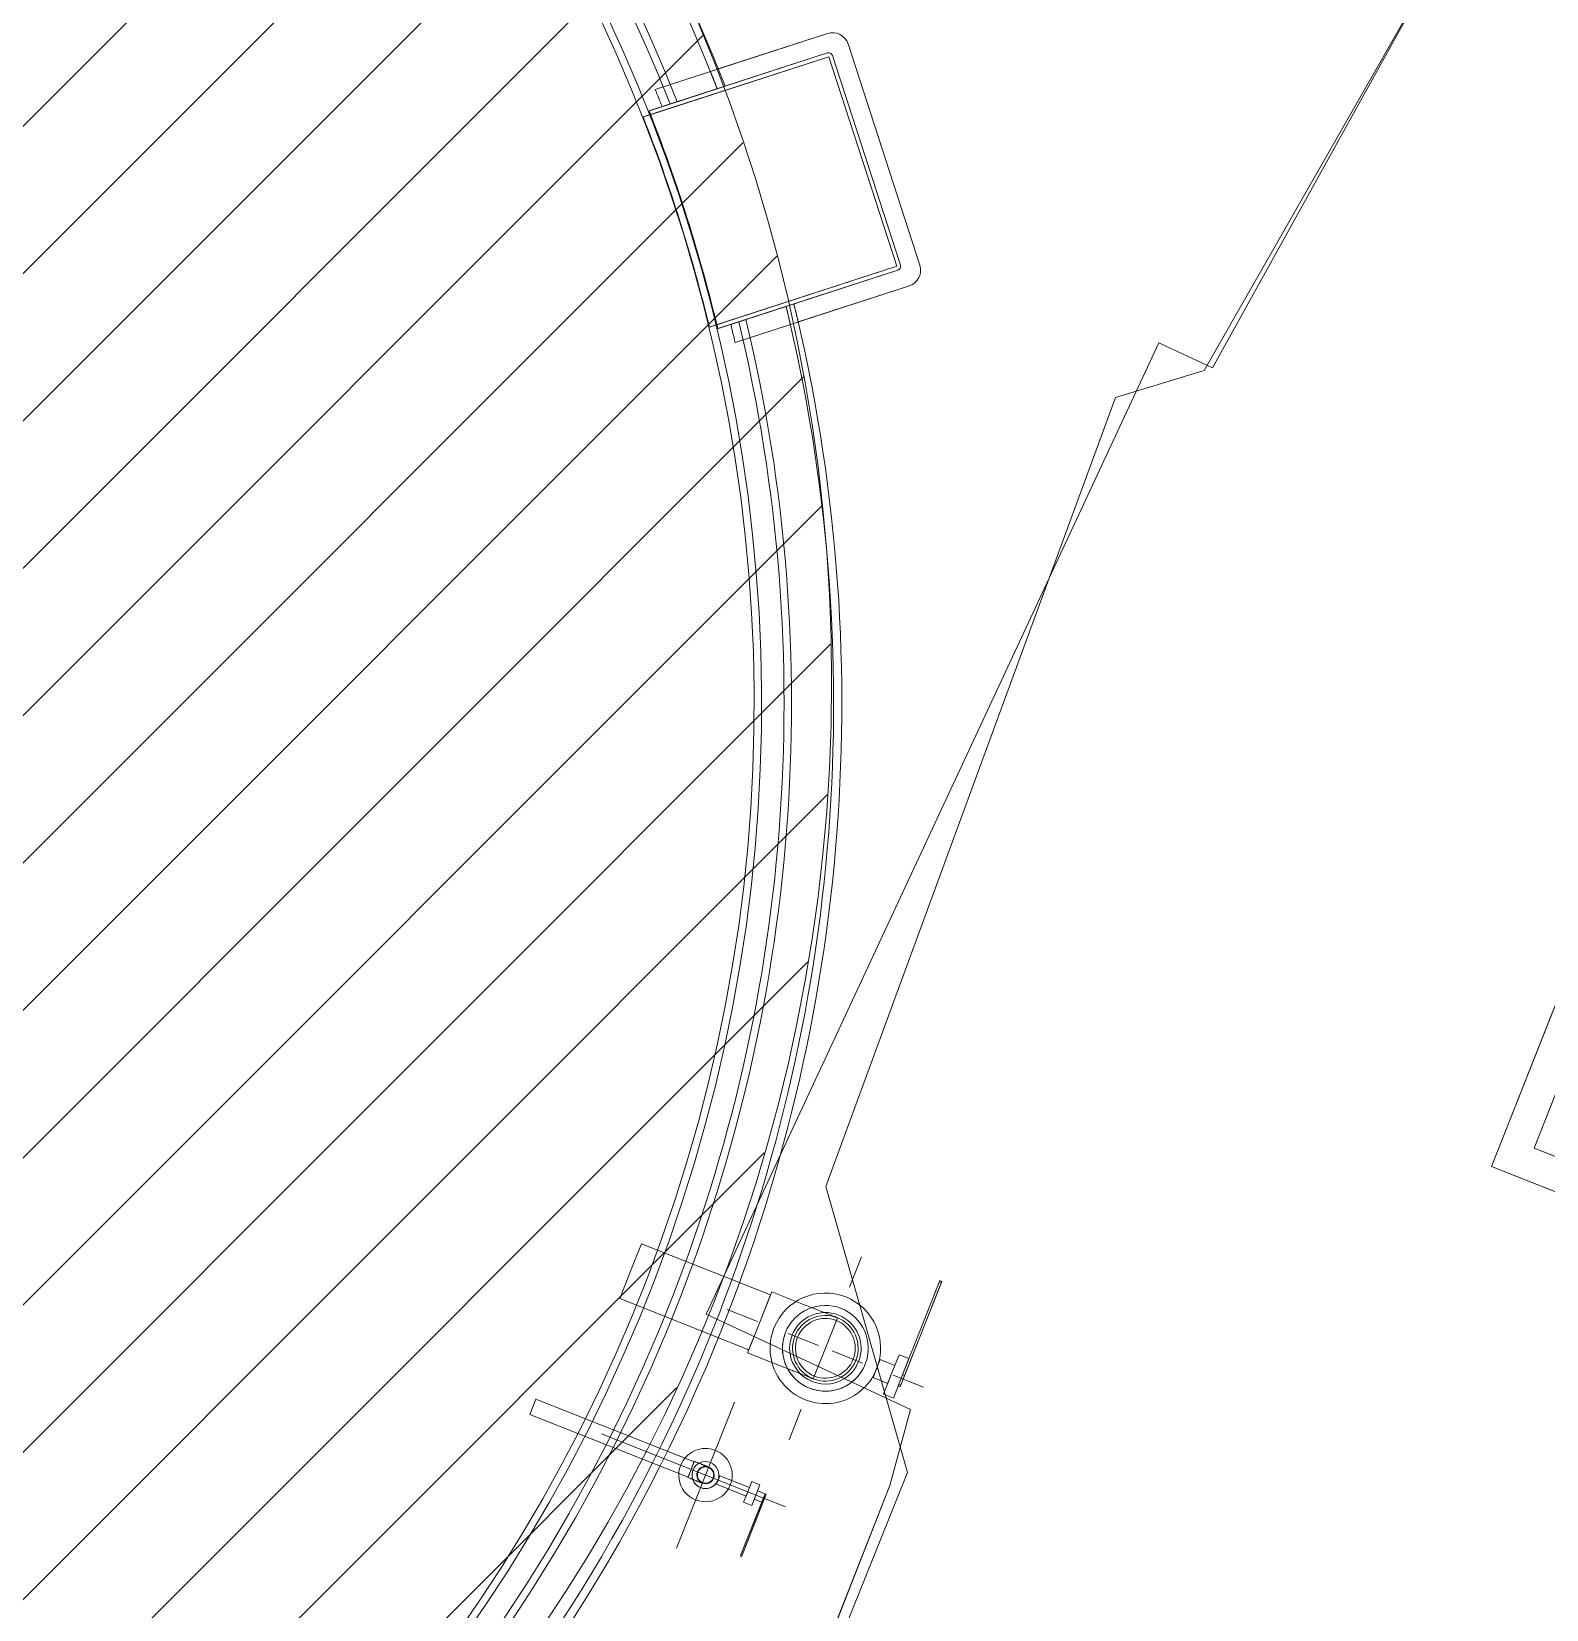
# Model space of a CAD drawing. Header units: metres. Extents: x -207 to 292, y -187 to 169.
# Drawn here: x -36.865 to -32.247, y -53.535 to -48.726 of the extents above; entities that cross this region are included whole.
import ezdxf

# ---------------------------------------------------------------- set-up
doc = ezdxf.new("R2010")
doc.units = ezdxf.units.M
doc.linetypes.add('Dash', pattern=[0.006, 0.003, -0.003])
for name, color, linetype, lineweight in [('C-TOPO', 7, 'Continuous', 9), ('EQUIPOS PIS', 7, 'Continuous', 9), ('P-SANR-FIXT', 7, 'Continuous', 9), ('P-SANR-FIXT-HDLN', 7, 'Dash', 9), ('VEREDAS', 7, 'Continuous', 9)]:
    doc.layers.add(name, color=color, linetype=linetype, lineweight=lineweight)
doc.layers.add('PR10-ARQ-PL-001-Emplazamiento-C-1_dwg', color=7, linetype='Continuous', lineweight=9, true_color=0x767676)

# ---------------------------------------------------------------- blocks, each defined once
blk = doc.blocks.new('M_Estanque-Terraza - M_Estanque-Terraza-2331352-PLANTA EMPLAZAMIENTO ACTUALIZADO')
at = {"layer": 'P-SANR-FIXT'}
for p, q in [((-4.0404, -2.8596), (-4.4657, -3.2219)), ((-4.4657, -3.2219), (-4.0404, -2.8596)), ((-4.0404, -2.8596), (-4.4657, -3.2219)), ((-4.4657, -3.2219), (-4.0404, -2.8596)), ((-4.4151, -3.2529), (-3.9756, -2.8785)), ((-3.9504, -2.8728), (-4.4073, -3.2621)), ((-4.0404, -2.8596), (-4.1754, -2.9746)), ((-4.1754, -2.9746), (-4.0404, -2.8596)), ((-3.9742, -2.8773), (-4.1423, -3.0205)), ((-4.4151, -3.2529), (-4.0075, -2.9056)), ((-4.0075, -2.9056), (-4.4151, -3.2529)), ((-4.4151, -3.2529), (-4.0075, -2.9056)), ((-4.0075, -2.9056), (-4.4151, -3.2529)), ((-4.4073, -3.2621), (-3.9671, -2.887)), ((-4.1423, -3.0205), (-4.0075, -2.9056)), ((-4.0075, -2.9056), (-4.1423, -3.0205)), ((-4.1423, -3.0205), (-4.027, -2.9223)), ((-4.0443, -2.9371), (-4.1614, -3.0368)), ((-4.1945, -2.9909), (-4.4657, -3.2219)), ((-4.4657, -3.2219), (-4.1945, -2.9909)), ((-4.1614, -3.0368), (-4.4151, -3.2529)), ((-4.1614, -3.0368), (-4.4151, -3.2529)), ((-4.4151, -3.2529), (-4.1614, -3.0368)), ((-3.9809, -3.7812), (-4.4165, -3.2698)), ((-4.4165, -3.2698), (-3.9809, -3.7812)), ((-3.9809, -3.7812), (-4.4165, -3.2698)), ((-4.4165, -3.2698), (-3.9809, -3.7812)), ((-4.4165, -3.2698), (-3.9809, -3.7812)), ((-3.9809, -3.7812), (-4.4165, -3.2698)), ((-4.4165, -3.2698), (-3.9809, -3.7812)), ((-3.9809, -3.7812), (-4.4165, -3.2698)), ((-3.9718, -3.7734), (-4.4073, -3.2621)), ((-4.4073, -3.2621), (-3.9718, -3.7734)), ((-4.4714, -3.2924), (-4.0119, -3.8318)), ((-4.0119, -3.8318), (-4.4714, -3.2924)), ((-4.4714, -3.2924), (-4.0119, -3.8318)), ((-4.0119, -3.8318), (-4.4714, -3.2924)), ((-4.4714, -3.2924), (-4.0119, -3.8318)), ((-4.0119, -3.8318), (-4.4714, -3.2924)), ((-3.9718, -3.7734), (-3.5189, -3.3876)), ((-3.5358, -3.402), (-3.9718, -3.7734)), ((-3.5287, -3.4117), (-3.964, -3.7825)), ((-3.6952, -3.5536), (-3.5275, -3.4107)), ((-3.5605, -3.4388), (-3.964, -3.7825)), ((-3.964, -3.7825), (-3.5605, -3.4388)), ((-3.5605, -3.4388), (-3.964, -3.7825)), ((-3.964, -3.7825), (-3.5605, -3.4388)), ((-3.6952, -3.5536), (-3.5605, -3.4388)), ((-3.5605, -3.4388), (-3.6952, -3.5536)), ((-3.58, -3.4554), (-3.6952, -3.5536)), ((-3.9414, -3.8374), (-3.521, -3.4792)), ((-3.521, -3.4792), (-3.9414, -3.8374)), ((-3.9414, -3.8374), (-3.521, -3.4792)), ((-3.521, -3.4792), (-3.9414, -3.8374)), ((-3.7143, -3.5698), (-3.5973, -3.4702)), ((-3.6558, -3.5941), (-3.521, -3.4792)), ((-3.521, -3.4792), (-3.6558, -3.5941)), ((-3.964, -3.7825), (-3.7143, -3.5698)), ((-3.7143, -3.5698), (-3.964, -3.7825)), ((-3.964, -3.7825), (-3.7143, -3.5698)), ((-3.9414, -3.8374), (-3.6749, -3.6103)), ((-3.6749, -3.6103), (-3.9414, -3.8374))]:
    blk.add_line(p, q, dxfattribs=at)
at = {"layer": 'P-SANR-FIXT', "flags": 128}
for points in [[(-3.9756, -2.8785), (-3.9832, -2.885), (-3.9909, -2.8915), (-3.9985, -2.898), (-4.0061, -2.9045), (-4.0138, -2.911), (-4.0214, -2.9175), (-4.029, -2.924), (-4.0367, -2.9305), (-4.0443, -2.9371)], [(-4.027, -2.9223), (-4.0217, -2.9178), (-4.0164, -2.9133), (-4.0111, -2.9088), (-4.0058, -2.9043), (-4.0006, -2.8998), (-3.9953, -2.8953), (-3.99, -2.8908), (-3.9847, -2.8863), (-3.9794, -2.8818), (-3.9742, -2.8773)], [(-3.9671, -2.887), (-3.9615, -2.8823), (-3.9559, -2.8775), (-3.9504, -2.8728)], [(-3.5973, -3.4702), (-3.5897, -3.4637), (-3.5821, -3.4572), (-3.5744, -3.4507), (-3.5668, -3.4442), (-3.5592, -3.4377), (-3.5516, -3.4312), (-3.5439, -3.4247), (-3.5363, -3.4182), (-3.5287, -3.4117)], [(-3.5275, -3.4107), (-3.5327, -3.4152), (-3.538, -3.4196), (-3.5432, -3.4241), (-3.5485, -3.4286), (-3.5537, -3.433), (-3.559, -3.4375), (-3.5642, -3.442), (-3.5695, -3.4465), (-3.5747, -3.4509), (-3.58, -3.4554)], [(-3.5189, -3.3876), (-3.5245, -3.3924), (-3.5302, -3.3972), (-3.5358, -3.402)]]:
    blk.add_lwpolyline(points, dxfattribs=at)
at = {"layer": 'P-SANR-FIXT'}
for centre, radius, start, end in [((0, 0), 5.1516, 0, 180), ((0, 0), 5.1516, 0, 180), ((0, 0), 5.1266, 360, 180), ((0, 0), 5.1266, 360, 180), ((0, 0), 4.9983, 360, 180), ((0, 0), 4.9755, 360, 180), ((0, 0), 4.9059, 0, 180), ((0, 0), 4.8832, 0, 180), ((0, 0), 5.1516, 180, 216.1202), ((0, 0), 5.1516, 180, 216.1202), ((0, 0), 5.1266, 180, 216.0991), ((0, 0), 5.1266, 180, 216.0991), ((0, 0), 4.9983, 180, 215.9878), ((0, 0), 4.9755, 180, 215.9675), ((0, 0), 4.9059, 180, 0), ((0, 0), 4.8832, 180, 0), ((0, 0), 5.1516, 223.8638, 0), ((0, 0), 5.1516, 223.8638, 0), ((0, 0), 5.1266, 223.8805, 0), ((0, 0), 5.1266, 223.8805, 0), ((0, 0), 4.9983, 223.9693, 0), ((0, 0), 4.9755, 223.9856, 360), ((0, 0), 4.95, 215.2893, 215.9444), ((0, 0), 4.95, 215.2893, 215.9444), ((0, 0), 4.95, 215.2893, 215.9444), ((0, 0), 4.95, 215.2893, 215.9444), ((0, 0), 4.95, 215.2893, 215.9444), ((0, 0), 4.95, 215.2893, 215.9444), ((0, 0), 4.9083, 215.9062, 224.0344), ((0.0349, 0.0262), 4.95, 215.9127, 216.052), ((0, 0), 4.8845, 216.0253, 223.911), ((0, 0), 5.1266, 215.4667, 216.0991), ((0, 0), 5.1266, 215.4667, 216.0991), ((0, 0), 5.1516, 215.4908, 216.1202), ((0, 0), 5.1516, 215.4908, 216.1202), ((-4.4333, -3.26), 0.05, 130.4267, 220.4267), ((-4.4333, -3.26), 0.05, 130.4267, 220.4267), ((-4.4333, -3.26), 0.05, 130.4267, 220.4267), ((-4.4333, -3.26), 0.05, 130.4267, 220.4267), ((-4.4333, -3.26), 0.05, 130.4267, 220.4267), ((-4.4333, -3.26), 0.05, 130.4267, 220.4267), ((-4.4073, -3.2621), 0.012, 130.4267, 220.4267), ((-4.4073, -3.2621), 0.012, 130.4267, 220.4267), ((-4.4073, -3.2621), 0.012, 130.4267, 220.4267), ((-4.4073, -3.2621), 0.012, 130.4267, 220.4267), ((-4.4073, -3.2621), 0.012, 130.4267, 220.4267), ((-4.4073, -3.2621), 0.012, 130.4267, 220.4267), ((-4.4073, -3.2621), 0.012, 130.4267, 220.4267), ((-4.4073, -3.2621), 0.012, 130.4267, 220.4267), ((0.0349, 0.0262), 4.95, 223.8331, 223.9723), ((0, 0), 4.95, 224.0039, 224.6583), ((0, 0), 4.95, 224.0039, 224.6583), ((0, 0), 4.95, 224.0039, 224.6583), ((0, 0), 4.95, 224.0039, 224.6583), ((0, 0), 4.95, 224.0039, 224.6583), ((0, 0), 4.95, 224.0039, 224.6583), ((0, 0), 5.1266, 223.8805, 224.5122), ((0, 0), 5.1266, 223.8805, 224.5122), ((0, 0), 5.1516, 223.8638, 224.4924), ((0, 0), 5.1516, 223.8638, 224.4924), ((-3.9718, -3.7734), 0.012, 220.4267, 310.4267), ((-3.9718, -3.7734), 0.012, 220.4267, 310.4267), ((-3.9718, -3.7734), 0.012, 220.4267, 310.4267), ((-3.9718, -3.7734), 0.012, 220.4267, 310.4267), ((-3.9718, -3.7734), 0.012, 220.4267, 310.4267), ((-3.9718, -3.7734), 0.012, 220.4267, 310.4267), ((-3.9718, -3.7734), 0.012, 220.4267, 310.4267), ((-3.9718, -3.7734), 0.012, 220.4267, 310.4267), ((-3.9738, -3.7993), 0.05, 220.4267, 310.4267), ((-3.9738, -3.7993), 0.05, 220.4267, 310.4267), ((-3.9738, -3.7993), 0.05, 220.4267, 310.4267), ((-3.9738, -3.7993), 0.05, 220.4267, 310.4267), ((-3.9738, -3.7993), 0.05, 220.4267, 310.4267), ((-3.9738, -3.7993), 0.05, 220.4267, 310.4267)]:
    blk.add_arc(centre, radius, start, end, dxfattribs=at)
for centre, major_axis, ratio, start_param, end_param in [((0.0007, 0.0005), (-2.9551, 3.9444), 0.99567, 1.554548, 1.55699), ((0.0014, 0.0012), (-2.9556, 3.9452), 0.995671, 1.693392, 1.695831)]:
    blk.add_ellipse(centre, major_axis=major_axis, ratio=ratio, start_param=start_param, end_param=end_param, dxfattribs=at)
blk = doc.blocks.new('M_Tuberia Alimentación-01 - M_Tuberia Alimentación-01-2165010-PLANTA EMPLAZAMIENTO ACTUALIZADO')
at = {"layer": 'P-SANR-FIXT'}
for p, q in [((0.2154, 0.1), (0.1059, 0.1)), ((0.2154, 0), (0.2154, 0.1)), ((-0.2162, 0.0647), (-0.2485, 0.0647)), ((-0.2485, 0), (-0.2485, 0.0647)), ((-0.2162, 0.0647), (-0.2162, 0)), ((0.6388, 0.09), (0.2154, 0.09)), ((0.2154, 0), (0.2154, 0.09)), ((0.6388, 0.09), (0.6388, 0)), ((-0.2485, 0.025), (-0.2551, 0.025)), ((-0.2551, 0.025), (-0.2551, -0.0118)), ((-0.2551, 0.0196), (-0.2551, -0.2959)), ((-0.2485, 0.0196), (-0.2551, 0.0196)), ((-0.2485, -0.0118), (-0.2485, 0.025)), ((-0.2485, -0.2959), (-0.2485, 0.0196)), ((-0.2485, -0.0647), (-0.2485, 0)), ((-0.1681, 0.0296), (-0.2162, 0.0296)), ((-0.2162, 0), (-0.2162, 0.0296)), ((-0.2162, 0), (-0.2162, -0.0647)), ((-0.2162, -0.0296), (-0.2162, 0)), ((-0.1681, 0.0296), (-0.1681, 0)), ((-0.1681, 0), (-0.1681, -0.0296)), ((0.2154, -0.1), (0.2154, 0)), ((0.2154, -0.09), (0.2154, 0)), ((0.6388, 0), (0.6388, -0.09)), ((-0.2551, -0.3169), (-0.2551, -0.0118)), ((-0.2485, -0.0118), (-0.2551, -0.0118)), ((-0.2485, -0.0118), (-0.2485, -0.3169)), ((-0.2162, -0.0296), (-0.1681, -0.0296)), ((-0.2485, -0.0647), (-0.2162, -0.0647)), ((0.2154, -0.09), (0.6388, -0.09)), ((0.1059, -0.1), (0.2154, -0.1)), ((-0.2551, -0.2959), (-0.2551, -0.3201)), ((-0.2551, -0.3169), (-0.2485, -0.3169)), ((-0.2551, -0.3201), (-0.2485, -0.3201)), ((-0.2485, -0.3201), (-0.2485, -0.2959))]:
    blk.add_line(p, q, dxfattribs=at)
at = {"layer": 'P-SANR-FIXT', "flags": 128}
for points in [[(0.1059, 0.1), (0.1017, 0.1), (0.0974, 0.1), (0.0932, 0.1), (0.089, 0.1), (0.0849, 0.1), (0.0807, 0.1), (0.0766, 0.1), (0.0726, 0.1), (0.0686, 0.1), (0.0647, 0.1), (0.0608, 0.1), (0.057, 0.1), (0.0533, 0.1), (0.0496, 0.1), (0.0461, 0.1), (0.0427, 0.1), (0.0393, 0.1), (0.0361, 0.1), (0.0329, 0.1), (0.0299, 0.1), (0.027, 0.1), (0.0243, 0.1), (0.0216, 0.1), (0.0191, 0.1), (0.0168, 0.1), (0.0146, 0.1), (0.0125, 0.1), (0.0106, 0.1), (0.0088, 0.1), (0.0072, 0.1), (0.0057, 0.1), (0.0044, 0.1), (0.0033, 0.1), (0.0023, 0.1), (0.0015, 0.1), (0.0009, 0.1), (0.0004, 0.1), (0.0001, 0.1), (0, 0.1)], [(0, -0.1), (0.0001, -0.1), (0.0003, -0.1), (0.0008, -0.1), (0.0014, -0.1), (0.0021, -0.1), (0.003, -0.1), (0.0041, -0.1), (0.0054, -0.1), (0.0068, -0.1), (0.0084, -0.1), (0.0101, -0.1), (0.012, -0.1), (0.014, -0.1), (0.0162, -0.1), (0.0185, -0.1), (0.021, -0.1), (0.0236, -0.1), (0.0263, -0.1), (0.0291, -0.1), (0.0321, -0.1), (0.0352, -0.1), (0.0384, -0.1), (0.0417, -0.1), (0.0452, -0.1), (0.0487, -0.1), (0.0523, -0.1), (0.056, -0.1), (0.0598, -0.1), (0.0636, -0.1), (0.0675, -0.1), (0.0715, -0.1), (0.0755, -0.1), (0.0796, -0.1), (0.0837, -0.1), (0.0879, -0.1), (0.0921, -0.1), (0.0963, -0.1), (0.1005, -0.1), (0.1047, -0.1), (0.1059, -0.1)]]:
    blk.add_lwpolyline(points, dxfattribs=at)
at = {"layer": 'P-SANR-FIXT'}
for radius, start, end in [(0.1685, 360, 180), (0.1685, 360, 180), (0.1685, 360, 180), (0.1685, 360, 180), (0.1685, 360, 180), (0.1685, 360, 180), (0.1308, 0, 180), (0.1308, 360, 180), (0.1308, 360, 180), (0.1308, 360, 180), (0.109, 360, 180), (0.109, 360, 180), (0.109, 360, 180), (0.109, 360, 180), (0.1, 0, 180), (0.091, 0, 180), (0.091, 0, 180), (0.091, 0, 180), (0.091, 0, 180), (0.1685, 180, 360), (0.1685, 180, 360), (0.1685, 180, 360), (0.1685, 180, 360), (0.1685, 180, 360), (0.1685, 180, 360), (0.1308, 180, 0), (0.1308, 180, 360), (0.1308, 180, 360), (0.1308, 180, 360), (0.109, 180, 360), (0.109, 180, 360), (0.109, 180, 360), (0.109, 180, 360), (0.091, 180, 0), (0.091, 180, 0), (0.091, 180, 0), (0.091, 180, 0), (0.1, 180, 360)]:
    blk.add_arc((0, 0), radius, start, end, dxfattribs=at)
at = {"layer": 'P-SANR-FIXT-HDLN'}
for p, q in [((0, 0), (0, 0.301)), ((-0.3222, 0), (0, 0)), ((0.3222, 0), (0, 0)), ((0, 0), (0, -0.301))]:
    blk.add_line(p, q, dxfattribs=at)
blk = doc.blocks.new('M_Tuberia Alimentación-02 - M_Tuberia Alimentación-02-2155587-PLANTA EMPLAZAMIENTO ACTUALIZADO')
at = {"layer": 'P-SANR-FIXT'}
for p, q in [((0, 0), (0, 0.239)), ((-0.1897, 0.1905), (-0.1934, 0.1905)), ((-0.1934, 0.1905), (-0.1934, 0.186)), ((-0.1934, 0.1905), (-0.1934, 0.1828)), ((-0.1934, 0), (-0.1934, 0.186)), ((-0.1934, 0.1828), (-0.1934, -0.0065)), ((-0.1934, 0.1828), (-0.1897, 0.1828)), ((-0.1897, 0.1828), (-0.1897, 0.1905)), ((-0.1897, 0.186), (-0.1897, 0.1905)), ((-0.1897, 0.186), (-0.1897, 0)), ((-0.1897, -0.0065), (-0.1897, 0.1828)), ((-0.1934, 0), (-0.1934, -0.0139)), ((-0.1934, 0), (-0.1897, 0)), ((-0.165, 0.0139), (-0.1897, 0.0139)), ((-0.1897, 0.0139), (-0.1897, 0)), ((-0.1897, -0.0139), (-0.1897, 0)), ((-0.1897, 0), (-0.1897, -0.0139)), ((-0.1384, 0.0338), (-0.165, 0.0338)), ((-0.165, 0), (-0.165, 0.0338)), ((-0.165, 0), (-0.165, 0.0139)), ((-0.165, -0.0139), (-0.165, 0)), ((-0.165, -0.0338), (-0.165, 0)), ((-0.1384, 0), (-0.1384, 0.0338)), ((-0.0411, 0.0139), (-0.1384, 0.0139)), ((-0.1384, 0), (-0.1384, 0.0139)), ((-0.1384, -0.0338), (-0.1384, 0)), ((-0.1384, -0.0139), (-0.1384, 0)), ((-0.0411, 0), (-0.0411, 0.0139)), ((-0.0411, -0.0139), (-0.0411, 0)), ((0.0474, 0.0264), (0.0421, 0.0264)), ((0.0474, 0), (0.0474, 0.0264)), ((0.5661, 0.025), (0.0474, 0.025)), ((0.0474, 0), (0.0474, 0.025)), ((0.0474, -0.0264), (0.0474, 0)), ((0.5661, 0), (0.5661, 0.025)), ((-0.2622, 0), (0.3415, 0)), ((-0.1934, -0.0065), (-0.1897, -0.0065)), ((-0.1934, -0.0139), (-0.1897, -0.0139)), ((-0.1897, -0.0139), (-0.165, -0.0139)), ((-0.165, -0.0338), (-0.1384, -0.0338)), ((-0.1384, -0.0139), (-0.0411, -0.0139)), ((0, 0), (0, -0.239)), ((0.0421, -0.0264), (0.0474, -0.0264)), ((0.0474, -0.025), (0.0474, 0)), ((0.0474, -0.025), (0.5661, -0.025)), ((0.5661, -0.025), (0.5661, 0))]:
    blk.add_line(p, q, dxfattribs=at)
at = {"layer": 'P-SANR-FIXT', "flags": 128}
for points in [[(0.0421, 0.0264), (0.0405, 0.0264), (0.0388, 0.0264), (0.0371, 0.0264), (0.0354, 0.0264), (0.0338, 0.0264), (0.0321, 0.0264), (0.0305, 0.0264), (0.0289, 0.0264), (0.0273, 0.0264), (0.0257, 0.0264), (0.0242, 0.0264), (0.0227, 0.0264), (0.0212, 0.0264), (0.0198, 0.0264), (0.0183, 0.0264), (0.017, 0.0264), (0.0156, 0.0264), (0.0144, 0.0264), (0.0131, 0.0264), (0.0119, 0.0264), (0.0108, 0.0264), (0.0097, 0.0264), (0.0086, 0.0264), (0.0076, 0.0264), (0.0067, 0.0264), (0.0058, 0.0264), (0.005, 0.0264), (0.0042, 0.0264), (0.0035, 0.0264), (0.0029, 0.0264), (0.0023, 0.0264), (0.0018, 0.0264), (0.0013, 0.0264), (0.0009, 0.0264), (0.0006, 0.0264), (0.0004, 0.0264), (0.0002, 0.0264), (0.0001, 0.0264), (0, 0.0264)], [(0, -0.0264), (0, -0.0264), (0.0001, -0.0264), (0.0003, -0.0264), (0.0005, -0.0264), (0.0008, -0.0264), (0.0012, -0.0264), (0.0016, -0.0264), (0.0021, -0.0264), (0.0027, -0.0264), (0.0033, -0.0264), (0.004, -0.0264), (0.0048, -0.0264), (0.0056, -0.0264), (0.0064, -0.0264), (0.0074, -0.0264), (0.0083, -0.0264), (0.0094, -0.0264), (0.0105, -0.0264), (0.0116, -0.0264), (0.0128, -0.0264), (0.014, -0.0264), (0.0153, -0.0264), (0.0166, -0.0264), (0.018, -0.0264), (0.0194, -0.0264), (0.0208, -0.0264), (0.0223, -0.0264), (0.0238, -0.0264), (0.0253, -0.0264), (0.0269, -0.0264), (0.0285, -0.0264), (0.0301, -0.0264), (0.0317, -0.0264), (0.0333, -0.0264), (0.035, -0.0264), (0.0366, -0.0264), (0.0383, -0.0264), (0.04, -0.0264), (0.0417, -0.0264), (0.0421, -0.0264)]]:
    blk.add_lwpolyline(points, dxfattribs=at)
at = {"layer": 'P-SANR-FIXT'}
for radius, start, end in [(0.0814, 360, 180), (0.0814, 360, 180), (0.0814, 360, 180), (0.0814, 360, 180), (0.0814, 180, 360), (0.0814, 180, 360), (0.0814, 180, 360), (0.0814, 180, 360), (0.0411, 0, 180), (0.0411, 360, 180), (0.0411, 360, 180), (0.0411, 360, 180), (0.0411, 360, 180), (0.0411, 360, 180), (0.0411, 180, 0), (0.0411, 180, 360), (0.0411, 180, 360), (0.0411, 180, 360), (0.0411, 180, 360), (0.0411, 180, 360), (0.0264, 0, 180), (0.0264, 180, 0), (0.025, 0, 180), (0.025, 360, 180), (0.025, 180, 0), (0.025, 180, 360)]:
    blk.add_arc((0, 0), radius, start, end, dxfattribs=at)
blk = doc.blocks.new('YADRAN_LASQUEMAS_ARQ_MO_002_TERRAZAS_rvt-1-PLANTA EMPLAZAMIENTO ACTUALIZADO')
at = {"layer": 'P-SANR-FIXT', "lineweight": 9}
for name, p, rotation in [('M_Estanque-Terraza - M_Estanque-Terraza-2331352-PLANTA EMPLAZAMIENTO ACTUALIZADO', (-39.5467, -50.7741), 157.5555813606293), ('M_Tuberia Alimentación-01 - M_Tuberia Alimentación-01-2165010-PLANTA EMPLAZAMIENTO ACTUALIZADO', (-34.4452, -52.7392), 158.4099999999992), ('M_Tuberia Alimentación-02 - M_Tuberia Alimentación-02-2155587-PLANTA EMPLAZAMIENTO ACTUALIZADO', (-34.8107, -53.1256), 158.409999999999)]:
    blk.add_blockref(name, p, dxfattribs=dict(at, rotation=rotation))
blk = doc.blocks.new('PR10-ARQ-PL-001-Emplazamiento-C-1_dwg_M_Camara Rectangular - 1_10 x 1_10 x 1_00 x 0_20-360533-PLANTA EMPLAZAMIENTO-674645-PLANTA EMPLAZAMIENTO ACTUALIZADO')
at = {"layer": 'P-SANR-FIXT', "flags": 128}
for points in [[(0.55, 0.55), (-0.55, 0.55), (-0.55, -0.55), (0.55, -0.55), (0.55, 0.55), (0.55, -0.55), (-0.55, -0.55), (-0.55, 0.55)], [(0.45, 0.45), (-0.45, 0.45), (-0.45, -0.45), (0.45, -0.45), (0.45, 0.45), (0.45, -0.45), (-0.45, -0.45), (-0.45, 0.45)]]:
    blk.add_lwpolyline(points, close=True, dxfattribs=at)
blk = doc.blocks.new('PR10-ARQ-PL-001-Emplazamiento-C-1_dwg-674643-PLANTA EMPLAZAMIENTO ACTUALIZADO')
at = {"lineweight": 9, "true_color": 0x0000ff}
h = blk.add_hatch(dxfattribs=at)
h.set_pattern_fill('FP_4', color=5, style=0, pattern_type=2)
h.set_pattern_definition([(45, (0, 0), (-0.2245064, 0.2245064), [])])
h.paths.add_polyline_path([(-39.5734, -55.8547), (-39.291, -55.8463), (-39.0689, -55.8299), (-38.8182, -55.799), (-38.5693, -55.7558), (-38.3228, -55.7005), (-38.0793, -55.6331), (-37.8394, -55.5538), (-37.6037, -55.4629), (-37.3727, -55.3605), (-37.1471, -55.2469), (-36.9273, -55.1224), (-36.7138, -54.9873), (-36.5073, -54.8418), (-36.3081, -54.6864), (-36.1168, -54.5213), (-35.9338, -54.3471), (-35.7596, -54.1642), (-35.5946, -53.9729), (-35.4392, -53.7737), (-35.2937, -53.5672), (-35.1586, -53.3537), (-35.034, -53.1339), (-34.9204, -52.9082), (-34.8181, -52.6773), (-34.7271, -52.4416), (-34.6479, -52.2017), (-34.5805, -51.9582), (-34.5252, -51.7117), (-34.482, -51.4628), (-34.451, -51.2121), (-34.4325, -50.9601), (-34.4286, -50.6143), (-34.4325, -50.455), (-34.451, -50.203), (-34.482, -49.9523), (-34.5252, -49.7034), (-34.5805, -49.4569), (-34.6479, -49.2134), (-34.7271, -48.9735), (-34.8181, -48.7378), (-34.9204, -48.5069), (-35.034, -48.2812), (-35.1586, -48.0614), (-35.3021, -47.8361), (-35.4392, -47.6414), (-35.5946, -47.4422), (-35.7931, -47.2157), (-35.9338, -47.068), (-36.1168, -46.8938), (-36.3081, -46.7287), (-36.5073, -46.5733), (-36.7138, -46.4278), (-36.9273, -46.2927), (-37.1471, -46.1682), (-37.3727, -46.0546), (-37.6037, -45.9522), (-37.8394, -45.8613), (-38.0793, -45.782), (-38.3228, -45.7146), (-38.5693, -45.6593), (-38.8182, -45.6161), (-39.0689, -45.5852), (-39.3209, -45.5666), (-39.5734, -45.5604), (-39.826, -45.5666), (-40.0779, -45.5852), (-40.3287, -45.6161), (-40.5776, -45.6593), (-40.8241, -45.7146), (-41.0676, -45.782), (-41.3074, -45.8613), (-41.5432, -45.9522), (-41.7741, -46.0546), (-41.9998, -46.1682), (-42.2196, -46.2927), (-42.433, -46.4278), (-42.6396, -46.5733), (-42.8387, -46.7287), (-43.03, -46.8938), (-43.213, -47.068), (-43.3872, -47.2509), (-43.5522, -47.4422), (-43.7077, -47.6414), (-43.8531, -47.8479), (-43.9883, -48.0614), (-44.1128, -48.2812), (-44.2264, -48.5069), (-44.3288, -48.7378), (-44.4197, -48.9735), (-44.5377, -49.3534), (-44.5663, -49.4569), (-44.6217, -49.7034), (-44.6649, -49.9523), (-44.6958, -50.203), (-44.7183, -50.6143), (-44.7206, -50.7075), (-44.7144, -50.9601), (-44.6958, -51.2121), (-44.6649, -51.4628), (-44.6217, -51.7117), (-44.5663, -51.9582), (-44.4989, -52.2017), (-44.4197, -52.4416), (-44.3288, -52.6773), (-44.2264, -52.9082), (-44.1128, -53.1339), (-43.9638, -53.3924), (-43.8531, -53.5672), (-43.7077, -53.7737), (-43.5522, -53.9729), (-43.3872, -54.1642), (-43.213, -54.3471), (-43.03, -54.5213), (-42.7888, -54.7253), (-42.6396, -54.8418), (-42.433, -54.9873), (-42.2196, -55.1224), (-41.9998, -55.2469), (-41.7741, -55.3605), (-41.5432, -55.4629), (-41.3074, -55.5538), (-41.0676, -55.6331), (-40.8241, -55.7005), (-40.5776, -55.7558), (-40.3287, -55.799), (-40.0779, -55.8299), (-39.826, -55.8485)])
at = {"layer": 'C-TOPO', "flags": 128}
for points in [[(-40.3742, -68.5151), (-38.6491, -64.2454), (-37.2642, -60.8177), (-36.2062, -58.1304), (-34.6938, -54.2891), (-34.2482, -53.1574), (-34.1861, -52.9255), (-34.8086, -52.6352), (-33.4285, -49.6754), (-33.2654, -49.7515), (-32.6953, -48.723), (-31.7437, -47.0062)], [(-43.8859, -77.2945), (-42.5655, -73.9935), (-40.539, -68.9272), (-40.3742, -68.5151), (-38.6491, -64.2454), (-37.2642, -60.8177), (-36.2062, -58.1304), (-34.6938, -54.2891), (-34.2482, -53.1574), (-34.1861, -52.9255), (-34.8086, -52.6352), (-33.4285, -49.6754), (-33.2654, -49.7515), (-32.6953, -48.723), (-31.7437, -47.0062), (-29.8078, -42.1358), (-28.6177, -39.1414), (-28.3653, -38.5167), (-28.322, -38.4097)]]:
    blk.add_lwpolyline(points, dxfattribs=at)
at = {"layer": 'EQUIPOS PIS'}
blk.add_circle((-39.5734, -50.7075), 5.1472, dxfattribs=at)
at = {"layer": 'VEREDAS', "flags": 128}
blk.add_lwpolyline([(-31.291, -45.8737), (-31.7356, -47.0358), (-33.2908, -49.759), (-33.5606, -49.8419), (-34.4434, -52.2459), (-34.1948, -53.1181), (-44.3011, -78.2547), (-43.8866, -79.0985)], dxfattribs=at)
at = {"rotation": 68.4218004970999}
blk.add_blockref('PR10-ARQ-PL-001-Emplazamiento-C-1_dwg_M_Camara Rectangular - 1_10 x 1_10 x 1_00 x 0_20-360533-PLANTA EMPLAZAMIENTO-674645-PLANTA EMPLAZAMIENTO ACTUALIZADO', (-31.7007, -51.8762), dxfattribs=at)
blk = doc.blocks.new('M_Camara Rectangular - 1_10 x 1_10 x 1_00 x 0_20-360533-PLANTA EMPLAZAMIENTO ACTUALIZADO')
at = {"layer": 'P-SANR-FIXT'}
for p, q in [((0.55, 0.55), (-0.55, 0.55)), ((-0.55, 0.55), (-0.55, -0.55)), ((-0.55, -0.55), (-0.55, 0.55)), ((-0.55, 0.55), (0.55, 0.55)), ((0.55, -0.55), (0.55, 0.55)), ((0.55, 0.55), (0.55, -0.55)), ((0.45, 0.45), (-0.45, 0.45)), ((-0.45, 0.45), (-0.45, -0.45)), ((-0.45, -0.45), (-0.45, 0.45)), ((-0.45, 0.45), (0.45, 0.45)), ((0.45, -0.45), (0.45, 0.45)), ((0.45, 0.45), (0.45, -0.45)), ((-0.45, -0.45), (0.45, -0.45)), ((0.45, -0.45), (-0.45, -0.45)), ((-0.55, -0.55), (0.55, -0.55)), ((0.55, -0.55), (-0.55, -0.55))]:
    blk.add_line(p, q, dxfattribs=at)

msp = doc.modelspace()

# ---------------------------------------------------------------- linework, layer by layer
at = {"layer": 'C-TOPO'}
for p, q in [((-33.2654, -49.7515), (-32.6953, -48.723)), ((-32.6953, -48.723), (-33.2654, -49.7515)), ((-34.8086, -52.6352), (-33.4285, -49.6754)), ((-33.4285, -49.6754), (-34.8086, -52.6352)), ((-33.4285, -49.6754), (-33.2654, -49.7515)), ((-33.2654, -49.7515), (-33.4285, -49.6754)), ((-34.1861, -52.9255), (-34.8086, -52.6352)), ((-34.8086, -52.6352), (-34.1861, -52.9255)), ((-34.2482, -53.1574), (-34.1861, -52.9255)), ((-34.1861, -52.9255), (-34.2482, -53.1574)), ((-34.6938, -54.2891), (-34.2482, -53.1574)), ((-34.2482, -53.1574), (-34.6938, -54.2891))]:
    msp.add_line(p, q, dxfattribs=at)

# ---------------------------------------------------------------- block references
at = {"lineweight": 5}
msp.add_blockref('YADRAN_LASQUEMAS_ARQ_MO_002_TERRAZAS_rvt-1-PLANTA EMPLAZAMIENTO ACTUALIZADO', (0, 0), dxfattribs=at)
at = {"layer": 'P-SANR-FIXT', "rotation": 68.4218004970999}
msp.add_blockref('M_Camara Rectangular - 1_10 x 1_10 x 1_00 x 0_20-360533-PLANTA EMPLAZAMIENTO ACTUALIZADO', (-31.7007, -51.8762), dxfattribs=at)
at = {"layer": 'PR10-ARQ-PL-001-Emplazamiento-C-1_dwg', "color": 7}
msp.add_blockref('PR10-ARQ-PL-001-Emplazamiento-C-1_dwg-674643-PLANTA EMPLAZAMIENTO ACTUALIZADO', (0, 0), dxfattribs=at)

doc.saveas('drawing.dxf')
